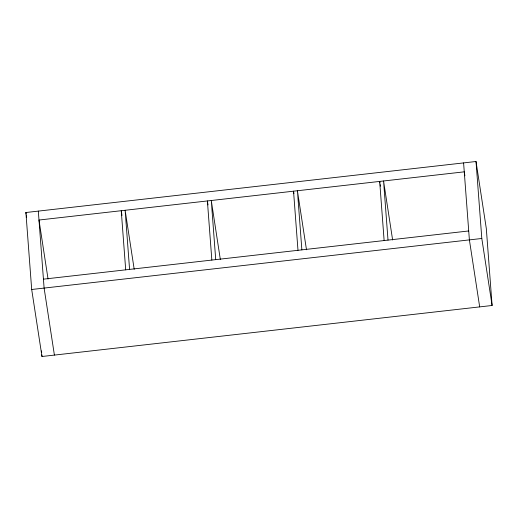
<?xml version="1.0" encoding="UTF-8"?>
<svg xmlns="http://www.w3.org/2000/svg" width="518" height="518" viewBox="0 0 518 518"><rect width="100%" height="100%" fill="white"/><g stroke="black" fill="none" stroke-linecap="round" stroke-linejoin="round"><path stroke-width="0.78" d="M25.9 212.516L476.016 161.499L486.311 228.509L492.1 305.484L41.984 356.501L31.689 289.491L25.9 212.516L26.146 214.109M43.434 279.163L468.719 230.963M31.689 289.491L481.805 238.481L492.1 305.484M464.886 175.822L464.27 171.834L38.986 220.033L48.057 279.06M479.681 306.896L469.386 239.886L463.597 162.905M392.631 240.009L383.56 180.976L388.008 240.106M379.927 183.016L379.681 181.417L384.129 240.546M380.173 184.609L380.413 186.202M306.488 249.773L297.416 190.741L301.864 249.87M293.907 193.577L293.538 191.181L297.986 250.311M220.344 259.537L211.273 200.505L215.721 259.635M208.009 204.934L207.394 200.945L211.843 260.075M134.201 269.302L125.129 210.269L129.578 269.399M121.989 215.494L121.251 210.709L125.699 269.839M54.403 355.095L44.108 288.086L38.319 211.104M26.392 215.702L26.638 217.301M476.016 161.499L481.805 238.481M41.563 350.887L41.68 352.493M41.861 354.901L41.984 356.501"/></g></svg>
